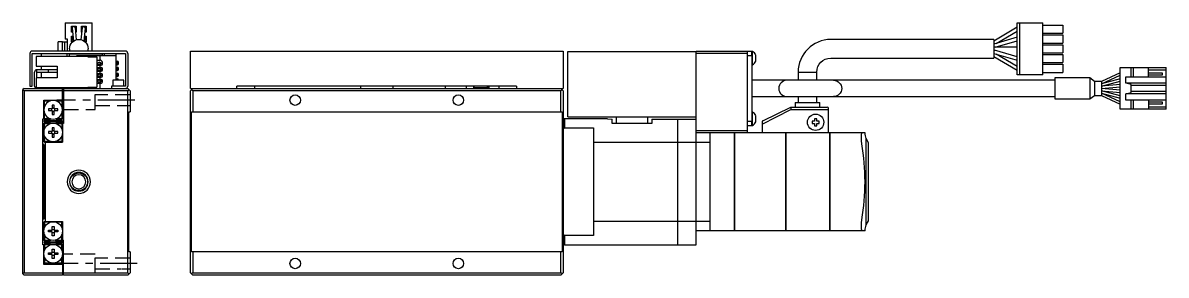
# Model space of a CAD drawing. Extents: x 0 to 1007, y -8 to 374.
# Drawn here: x 516.7 to 1007.3, y 157 to 265.1 of the extents above; entities that cross this region are included whole.
import ezdxf

# ---------------------------------------------------------------- set-up
doc = ezdxf.new("R2010")
doc.units = 0
doc.header["$LTSCALE"] = 0.5
doc.linetypes.add('CENTER', pattern=[50.8, 31.75, -6.35, 6.35, -6.35])
doc.linetypes.add('DASHED', pattern=[19.05, 12.7, -6.35])
for name, color, linetype in [('MSM_CENTER', 1, 'CENTER'), ('MSM_CONTINUOUS', 7, 'CONTINUOUS'), ('MSM_DASHED', 4, 'DASHED')]:
    doc.layers.add(name, color=color, linetype=linetype)

msp = doc.modelspace()

# ---------------------------------------------------------------- linework, layer by layer
at = {"layer": 'MSM_CENTER'}
for p, q in [((564.75, 232.04), (531.25, 232.04)), ((565.82, 162.04), (531.05, 162.04))]:
    msp.add_line(p, q, dxfattribs=at)
at = {"layer": 'MSM_CONTINUOUS'}
for p, q in [((534.95, 265.14), (546.55, 265.14)), ((534.95, 265.14), (534.95, 258.14)), ((546.55, 253.04), (546.55, 265.14)), ((943.41, 265.14), (954.41, 265.14)), ((943.41, 242.94), (943.41, 265.14)), ((944.41, 265.14), (944.41, 242.94)), ((954.41, 242.94), (954.41, 265.14)), ((537.65, 261.19), (537.65, 263.69)), ((537.65, 263.69), (539.65, 263.69)), ((538.07, 261.19), (537.65, 261.19)), ((537.9, 262.87), (538.46, 257.32)), ((539.81, 257.92), (539.29, 263.01)), ((539.65, 261.19), (539.48, 261.19)), ((539.65, 263.69), (539.65, 261.19)), ((542.2, 263.01), (541.68, 257.92)), ((541.85, 261.19), (541.85, 263.69)), ((541.85, 263.69), (543.85, 263.69)), ((542.02, 261.19), (541.85, 261.19)), ((543.03, 257.32), (543.59, 262.87)), ((543.85, 261.19), (543.42, 261.19)), ((543.85, 263.69), (543.85, 261.19)), ((943.41, 263.25), (933.41, 257.35)), ((934.41, 256.31), (943.41, 261.62)), ((954.41, 264.19), (963.01, 264.19)), ((954.41, 260.69), (963.01, 260.69)), ((963.01, 264.19), (963.01, 260.69)), ((533.75, 257.04), (531.95, 257.04)), ((531.95, 253.04), (531.95, 257.04)), ((533.75, 253.04), (533.75, 257.04)), ((533.75, 257.04), (535.95, 257.04)), ((534.75, 253.04), (534.75, 257.04)), ((535.95, 258.14), (534.95, 258.14)), ((535.95, 253.04), (535.95, 258.14)), ((537.65, 259.49), (538.24, 259.49)), ((537.65, 256.99), (537.65, 259.49)), ((538.04, 256.99), (537.65, 256.99)), ((537.9, 258.38), (538.16, 257.09)), ((543.25, 259.49), (543.85, 259.49)), ((543.33, 257.09), (543.59, 258.38)), ((543.85, 256.99), (543.45, 256.99)), ((543.85, 259.49), (543.85, 256.99)), ((933.41, 258.04), (863.41, 258.04)), ((943.41, 258.97), (933.41, 256.02)), ((933.41, 258.04), (933.41, 250.04)), ((934.02, 254.74), (943.41, 257.51)), ((954.41, 259.99), (963.01, 259.99)), ((954.41, 256.49), (963.01, 256.49)), ((954.41, 255.79), (963.01, 255.79)), ((963.01, 259.99), (963.01, 256.49)), ((963.01, 255.79), (963.01, 252.29)), ((519.75, 252.04), (519.75, 238.04)), ((560.75, 253.04), (520.75, 253.04)), ((520.75, 252.04), (560.75, 252.04)), ((520.75, 238.04), (520.75, 252.04)), ((522.45, 250.74), (522.45, 246.54)), ((544.65, 250.74), (522.45, 250.74)), ((524.75, 250.74), (524.75, 252.04)), ((535.75, 250.74), (535.75, 251.84)), ((536.75, 254.04), (536.75, 253.04)), ((536.75, 250.74), (536.75, 251.84)), ((536.75, 251.84), (550.75, 251.84)), ((556.75, 251.04), (539.75, 251.04)), ((539.75, 251.04), (539.75, 250.74)), ((544.65, 250.54), (544.65, 250.74)), ((544.65, 250.54), (548.45, 250.54)), ((544.75, 253.04), (544.75, 254.04)), ((546.75, 250.54), (546.75, 251.04)), ((548.45, 250.54), (548.45, 237.54)), ((549.75, 251.04), (549.75, 249.19)), ((550.75, 251.84), (550.75, 251.04)), ((551.75, 251.04), (551.75, 251.84)), ((556.75, 240.64), (556.75, 252.04)), ((560.75, 252.04), (560.75, 238.04)), ((561.75, 252.04), (561.75, 238.04)), ((588.61, 253.04), (748.61, 253.04)), ((588.61, 237.04), (588.61, 253.04)), ((748.61, 253.04), (748.61, 237.04)), ((750.61, 252.84), (805.61, 252.84)), ((750.61, 224.84), (750.61, 252.84)), ((805.61, 170.04), (805.61, 253.04)), ((805.61, 253.04), (829.61, 253.04)), ((827.61, 252.04), (805.61, 252.04)), ((827.61, 253.04), (827.61, 218.04)), ((829.61, 251.04), (827.61, 251.04)), ((829.61, 253.04), (829.61, 221.04)), ((829.61, 251.04), (829.61, 252.89)), ((829.86, 252.89), (829.61, 252.89)), ((829.86, 247.19), (829.86, 252.89)), ((831.26, 248.7), (831.26, 251.37)), ((943.41, 254.74), (933.41, 254.74)), ((933.41, 253.34), (933.55, 253.34)), ((933.41, 252.06), (943.41, 249.11)), ((933.41, 250.72), (943.41, 244.82)), ((943.41, 250.57), (933.61, 253.46)), ((943.41, 246.45), (934.41, 251.76)), ((954.41, 252.29), (963.01, 252.29)), ((954.41, 251.59), (963.01, 251.59)), ((963.01, 251.59), (963.01, 248.09)), ((522.45, 246.54), (531.45, 246.54)), ((524.75, 245.04), (524.75, 246.54)), ((531.45, 246.54), (531.45, 241.54)), ((548.45, 249.19), (549.85, 249.19)), ((548.45, 246.99), (550.35, 246.99)), ((548.45, 245.95), (550.35, 245.95)), ((549.75, 248.23), (549.75, 247.24)), ((549.75, 246.99), (549.75, 245.95)), ((549.75, 245.69), (549.75, 244.7)), ((550.85, 247.49), (550.85, 248.19)), ((550.85, 244.95), (550.85, 245.45)), ((556.75, 248.71), (557.35, 248.71)), ((556.75, 247.21), (557.35, 247.21)), ((556.75, 246.17), (557.35, 246.17)), ((557.85, 247.71), (557.85, 248.21)), ((557.85, 245.17), (557.85, 245.67)), ((829.61, 247.19), (829.86, 247.19)), ((863.41, 250.04), (933.41, 250.04)), ((954.41, 248.09), (963.01, 248.09)), ((954.41, 247.39), (963.01, 247.39)), ((963.01, 247.39), (963.01, 243.89)), ((987.61, 228.09), (987.61, 245.99)), ((987.61, 245.99), (1007.31, 245.99)), ((992.31, 242.04), (992.31, 245.99)), ((993.31, 242.04), (993.31, 245.99)), ((999.81, 242.04), (999.81, 245.99)), ((1007.31, 228.09), (1007.31, 245.99)), ((521.75, 238.04), (521.75, 244.04)), ((522.45, 241.54), (522.45, 237.34)), ((531.45, 241.54), (522.45, 241.54)), ((531.45, 245.04), (522.75, 245.04)), ((522.75, 241.54), (522.75, 245.04)), ((522.75, 244.04), (531.45, 244.04)), ((524.75, 241.54), (524.75, 244.04)), ((527.75, 244.04), (527.75, 245.04)), ((548.45, 244.45), (550.35, 244.45)), ((548.45, 243.41), (550.35, 243.41)), ((548.45, 241.91), (550.35, 241.91)), ((548.45, 240.87), (550.35, 240.87)), ((549.75, 244.45), (549.75, 243.41)), ((549.75, 243.15), (549.75, 242.16)), ((549.75, 241.91), (549.75, 240.87)), ((549.75, 240.61), (549.75, 239.62)), ((550.85, 242.41), (550.85, 242.91)), ((560.1, 240.64), (555.4, 240.64)), ((555.4, 240.64), (555.4, 238.04)), ((556.75, 244.67), (557.35, 244.67)), ((556.75, 243.63), (557.35, 243.63)), ((556.75, 242.13), (557.35, 242.13)), ((556.75, 241.09), (557.35, 241.09)), ((557.21, 240.64), (556.75, 240.83)), ((557.85, 242.63), (557.85, 243.13)), ((560.1, 238.04), (560.1, 240.64)), ((959.61, 240.54), (829.61, 240.54)), ((849.41, 244.04), (857.41, 244.04)), ((849.41, 244.04), (849.41, 240.54)), ((857.41, 240.54), (857.41, 244.04)), ((954.41, 242.94), (943.41, 242.94)), ((954.41, 243.89), (963.01, 243.89)), ((959.61, 241.54), (959.61, 232.54)), ((974.61, 241.54), (959.61, 241.54)), ((974.61, 241.54), (974.61, 232.54)), ((976.61, 240.04), (974.61, 241.54)), ((987.61, 243.77), (979.61, 240.04)), ((979.61, 239.04), (987.61, 242.77)), ((987.61, 241.18), (979.61, 239.04)), ((989.96, 239.29), (989.96, 242.04)), ((989.96, 242.04), (1007.31, 242.04)), ((999.81, 245.04), (1007.31, 245.04)), ((1005.71, 243.64), (999.81, 243.64)), ((999.81, 242.94), (1005.71, 242.94)), ((1005.71, 242.94), (1005.71, 243.64)), ((517.25, 237.04), (516.75, 236.54)), ((516.75, 236.54), (517.25, 236.04)), ((516.75, 157.54), (516.75, 236.54)), ((517.25, 237.04), (533.75, 237.04)), ((533.75, 236.04), (517.25, 236.04)), ((517.25, 236.04), (517.25, 158.04)), ((519.75, 238.04), (520.75, 238.04)), ((544.65, 237.34), (522.45, 237.34)), ((527.75, 237.34), (527.75, 237.04)), ((533.75, 232.04), (533.75, 237.04)), ((534.25, 237.04), (534.25, 222.04)), ((534.25, 237.04), (561.75, 237.04)), ((561.75, 236.04), (534.25, 236.04)), ((535.75, 237.04), (535.75, 237.34)), ((536.75, 237.04), (536.75, 237.34)), ((539.75, 237.34), (539.75, 237.04)), ((544.65, 237.34), (544.65, 237.54)), ((544.65, 237.54), (548.45, 237.54)), ((546.75, 237.04), (546.75, 237.54)), ((548.45, 239.37), (550.35, 239.37)), ((549.75, 239.37), (549.75, 237.04)), ((550.85, 239.87), (550.85, 240.37)), ((554.75, 238.04), (554.75, 237.04)), ((560.75, 238.04), (554.75, 238.04)), ((561.75, 237.04), (562.75, 236.04)), ((562.25, 236.54), (561.75, 236.04)), ((561.75, 158.04), (561.75, 236.04)), ((562.75, 236.04), (562.75, 227.04)), ((588.61, 237.04), (748.61, 237.04)), ((589.61, 237.04), (588.61, 236.04)), ((588.61, 158.04), (588.61, 236.04)), ((589.61, 236.04), (589.11, 236.54)), ((747.61, 236.04), (589.61, 236.04)), ((589.61, 236.04), (589.61, 227.04)), ((608.61, 237.04), (608.61, 238.04)), ((728.61, 238.04), (608.61, 238.04)), ((616.11, 238.04), (616.11, 237.04)), ((661.61, 238.04), (661.61, 237.04)), ((675.61, 237.04), (675.61, 238.04)), ((698.11, 237.04), (698.11, 238.04)), ((707.11, 237.04), (707.11, 238.04)), ((710.11, 238.04), (710.11, 237.04)), ((716.71, 237.34), (710.11, 237.34)), ((710.41, 237.34), (710.41, 238.04)), ((716.01, 238.04), (716.01, 237.54)), ((716.01, 237.54), (716.71, 237.54)), ((716.71, 238.04), (716.71, 237.34)), ((721.11, 237.04), (721.11, 238.04)), ((728.61, 238.04), (728.61, 237.04)), ((748.61, 236.04), (747.61, 237.04)), ((748.11, 236.54), (747.61, 236.04)), ((747.61, 227.04), (747.61, 236.04)), ((748.61, 236.04), (748.61, 158.04)), ((976.61, 240.04), (976.61, 234.04)), ((979.61, 240.04), (976.61, 240.04)), ((979.61, 238.04), (987.61, 240.18)), ((979.61, 240.04), (979.61, 234.04)), ((987.61, 238.74), (979.61, 238.04)), ((979.61, 237.04), (987.61, 237.74)), ((987.61, 236.34), (979.61, 237.04)), ((979.61, 236.04), (987.61, 235.34)), ((987.61, 233.89), (979.61, 236.04)), ((992.31, 238.79), (989.96, 239.29)), ((1007.31, 239.29), (989.96, 239.29)), ((992.31, 235.29), (992.31, 238.79)), ((1007.31, 238.29), (992.31, 238.29)), ((1007.31, 235.79), (992.31, 235.79)), ((525.75, 232.04), (533.75, 232.04)), ((525.75, 224.04), (525.75, 232.04)), ((525.9, 231.89), (525.75, 231.74)), ((525.9, 231.89), (526.05, 232.04)), ((526.05, 231.74), (525.9, 231.89)), ((526.05, 229.41), (526.05, 231.74)), ((526.05, 231.74), (528.66, 231.74)), ((530.83, 231.74), (533.45, 231.74)), ((533.45, 232.04), (533.6, 231.89)), ((533.6, 231.89), (533.45, 231.74)), ((533.45, 231.74), (533.45, 229.41)), ((533.75, 231.74), (533.6, 231.89)), ((533.75, 224.04), (533.75, 231.74)), ((829.61, 233.54), (959.61, 233.54)), ((848.16, 231.04), (858.66, 231.04)), ((848.16, 231.04), (848.16, 229.04)), ((849.41, 233.54), (849.41, 231.04)), ((857.41, 231.04), (857.41, 233.54)), ((858.66, 229.04), (858.66, 231.04)), ((959.61, 232.54), (974.61, 232.54)), ((974.61, 232.54), (976.61, 234.04)), ((976.61, 234.04), (979.61, 234.04)), ((987.61, 231.31), (979.61, 235.04)), ((979.61, 235.04), (987.61, 232.89)), ((979.61, 234.04), (987.61, 230.31)), ((989.96, 234.79), (992.31, 235.29)), ((1007.31, 234.79), (989.96, 234.79)), ((989.96, 232.04), (989.96, 234.79)), ((1007.31, 232.04), (989.96, 232.04)), ((992.31, 228.09), (992.31, 232.04)), ((993.31, 228.09), (993.31, 232.04)), ((999.81, 232.04), (999.81, 228.09)), ((1005.71, 231.14), (999.81, 231.14)), ((1005.71, 230.44), (1005.71, 231.14)), ((526.05, 224.04), (526.05, 226.37)), ((529.39, 228.25), (527.71, 228.25)), ((527.71, 228.25), (527.71, 227.53)), ((527.71, 227.53), (529.39, 227.53)), ((529.06, 228.25), (529.06, 227.53)), ((530.11, 229.92), (529.39, 229.92)), ((529.39, 229.92), (529.39, 228.25)), ((530.11, 228.57), (529.39, 228.57)), ((529.39, 227.53), (529.39, 225.85)), ((529.39, 227.2), (530.11, 227.2)), ((529.39, 225.85), (530.11, 225.85)), ((530.11, 228.25), (530.11, 229.92)), ((531.78, 228.25), (530.11, 228.25)), ((530.11, 225.85), (530.11, 227.53)), ((530.11, 227.53), (531.78, 227.53)), ((530.43, 227.53), (530.43, 228.25)), ((531.78, 227.53), (531.78, 228.25)), ((533.45, 226.37), (533.45, 224.04)), ((562.25, 227.04), (562.75, 227.04)), ((562.25, 167.04), (562.25, 227.04)), ((589.11, 167.04), (589.11, 227.04)), ((589.11, 227.04), (748.11, 227.04)), ((748.11, 227.04), (748.11, 167.04)), ((829.86, 226.89), (829.61, 226.89)), ((829.86, 221.19), (829.86, 226.89)), ((833.91, 221.73), (846.21, 227.95)), ((834.19, 223.13), (846.21, 229.04)), ((846.21, 229.04), (846.21, 227.95)), ((846.21, 229.04), (861.91, 229.04)), ((846.21, 227.95), (862.41, 227.95)), ((862.41, 218.04), (862.41, 228.54)), ((1007.31, 228.09), (987.61, 228.09)), ((999.81, 230.44), (1005.71, 230.44)), ((1007.31, 229.04), (999.81, 229.04)), ((525.25, 224.04), (525.75, 224.04)), ((525.25, 170.04), (525.25, 224.04)), ((525.75, 224.04), (525.9, 223.89)), ((526.05, 222.34), (525.75, 222.04)), ((525.75, 222.04), (525.75, 214.34)), ((525.9, 223.89), (526.05, 224.04)), ((526.05, 223.74), (525.9, 223.89)), ((526.05, 222.04), (525.9, 222.19)), ((525.95, 223.24), (533.55, 223.24)), ((525.95, 222.84), (525.95, 223.24)), ((525.95, 222.84), (533.55, 222.84)), ((528.54, 224.04), (526.05, 224.04)), ((526.05, 223.74), (528.24, 223.74)), ((528.24, 222.34), (526.05, 222.34)), ((526.05, 219.71), (526.05, 222.04)), ((526.05, 222.04), (528.54, 222.04)), ((528.63, 224.04), (527.82, 223.24)), ((527.82, 222.84), (528.63, 222.03)), ((528.69, 224.03), (527.9, 223.24)), ((528.56, 224.06), (528.24, 223.74)), ((528.24, 222.34), (528.54, 222.04)), ((528.54, 222.04), (528.56, 222.01)), ((530.8, 222.04), (531.6, 222.84)), ((531.67, 223.24), (530.86, 224.04)), ((530.86, 222.03), (531.67, 222.84)), ((531.26, 223.74), (530.93, 224.06)), ((530.93, 222.01), (530.96, 222.04)), ((533.45, 224.04), (530.96, 224.04)), ((530.96, 222.04), (531.26, 222.34)), ((530.96, 222.04), (533.45, 222.04)), ((531.26, 223.74), (533.45, 223.74)), ((533.45, 222.34), (531.26, 222.34)), ((533.45, 224.04), (533.6, 223.89)), ((533.75, 224.04), (533.45, 223.74)), ((533.45, 222.34), (533.6, 222.19)), ((533.6, 222.19), (533.45, 222.04)), ((533.45, 222.04), (533.45, 219.71)), ((533.55, 223.24), (533.55, 222.84)), ((533.75, 222.04), (533.6, 222.19)), ((533.75, 222.04), (533.75, 214.04)), ((534.25, 222.04), (533.75, 222.04)), ((749.11, 224.04), (748.61, 223.54)), ((749.11, 224.04), (749.11, 220.12)), ((767.62, 224.04), (749.11, 224.04)), ((750.61, 224.84), (805.61, 224.84)), ((767.61, 224.04), (769.61, 223.85)), ((769.61, 222.04), (769.61, 223.85)), ((786.61, 222.04), (769.61, 222.04)), ((771.41, 222.04), (771.41, 224.84)), ((784.81, 224.84), (784.81, 222.04)), ((786.61, 223.81), (786.61, 222.04)), ((786.61, 223.81), (797.61, 223.81)), ((797.61, 223.92), (797.61, 170.04)), ((797.61, 223.92), (805.61, 223.92)), ((827.61, 223.04), (829.61, 223.04)), ((829.61, 221.04), (827.61, 221.04)), ((829.61, 221.19), (829.61, 223.04)), ((829.61, 221.19), (829.86, 221.19)), ((831.26, 222.7), (831.26, 225.37)), ((833.91, 222.68), (833.91, 218.04)), ((856.41, 223.04), (855.41, 223.04)), ((855.41, 223.04), (855.41, 222.04)), ((855.41, 222.04), (856.41, 222.04)), ((857.41, 224.04), (856.41, 224.04)), ((856.41, 224.04), (856.41, 223.04)), ((856.41, 222.04), (856.41, 221.04)), ((856.41, 221.04), (857.41, 221.04)), ((857.41, 223.04), (857.41, 224.04)), ((858.41, 223.04), (857.41, 223.04)), ((857.41, 221.04), (857.41, 222.04)), ((857.41, 222.04), (858.41, 222.04)), ((858.41, 222.04), (858.41, 223.04)), ((526.05, 214.34), (526.05, 216.67)), ((529.39, 218.55), (527.71, 218.55)), ((527.71, 218.55), (527.71, 217.83)), ((527.71, 217.83), (529.39, 217.83)), ((529.06, 218.55), (529.06, 217.83)), ((530.11, 220.22), (529.39, 220.22)), ((529.39, 220.22), (529.39, 218.55)), ((530.11, 218.87), (529.39, 218.87)), ((529.39, 217.83), (529.39, 216.15)), ((529.39, 217.5), (530.11, 217.5)), ((529.39, 216.15), (530.11, 216.15)), ((530.11, 218.55), (530.11, 220.22)), ((531.78, 218.55), (530.11, 218.55)), ((530.11, 216.15), (530.11, 217.83)), ((530.11, 217.83), (531.78, 217.83)), ((530.43, 217.83), (530.43, 218.55)), ((531.78, 217.83), (531.78, 218.55)), ((533.45, 216.67), (533.45, 214.34)), ((749.11, 220.12), (748.61, 219.54)), ((749.11, 220.12), (761.61, 220.12)), ((761.61, 220.12), (761.61, 173.95)), ((805.61, 219.04), (827.61, 219.04)), ((862.91, 218.04), (805.61, 218.04)), ((811.61, 176.04), (811.61, 218.04)), ((822.01, 218.04), (822.01, 176.04)), ((822.06, 217.99), (822.01, 217.99)), ((822.06, 218.04), (822.06, 176.04)), ((844.01, 218.04), (844.01, 176.04)), ((844.06, 217.99), (844.01, 217.99)), ((844.06, 218.04), (844.06, 176.04)), ((862.91, 218.04), (862.91, 176.04)), ((862.96, 217.99), (862.91, 217.99)), ((862.96, 218.04), (862.96, 176.04)), ((878.11, 218.04), (862.96, 218.04)), ((876.62, 214.58), (876.62, 217.56)), ((525.75, 213.04), (525.25, 213.04)), ((526.05, 214.04), (525.75, 214.34)), ((525.75, 213.04), (525.75, 181.04)), ((525.9, 214.19), (526.05, 214.34)), ((528.66, 214.34), (526.05, 214.34)), ((526.05, 214.04), (533.75, 214.04)), ((526.25, 214.04), (526.25, 180.04)), ((533.45, 214.34), (530.83, 214.34)), ((533.45, 214.34), (533.6, 214.19)), ((533.6, 214.19), (533.45, 214.04)), ((533.6, 214.19), (533.75, 214.34)), ((761.61, 214.01), (811.61, 214.01)), ((876.75, 213.28), (876.62, 214.58)), ((878.61, 178.55), (878.61, 215.52)), ((879.61, 213.79), (878.61, 215.52)), ((879.61, 180.29), (879.61, 213.79)), ((525.75, 210.04), (526.25, 210.04)), ((526.25, 207.04), (525.75, 207.04)), ((525.75, 187.04), (526.25, 187.04)), ((526.25, 184.04), (525.75, 184.04)), ((525.75, 181.04), (525.25, 181.04)), ((525.75, 179.74), (525.9, 179.89)), ((525.75, 172.04), (525.75, 179.74)), ((526.05, 180.04), (525.9, 179.89)), ((525.9, 179.89), (526.05, 179.74)), ((526.05, 180.04), (533.75, 180.04)), ((526.05, 179.74), (526.05, 177.41)), ((528.66, 179.74), (526.05, 179.74)), ((529.39, 177.92), (530.11, 177.92)), ((529.39, 176.25), (529.39, 177.92)), ((530.11, 177.92), (530.11, 176.25)), ((533.45, 179.74), (530.83, 179.74)), ((533.6, 179.89), (533.45, 180.04)), ((533.45, 179.74), (533.6, 179.89)), ((533.45, 177.41), (533.45, 179.74)), ((533.6, 179.89), (533.75, 179.74)), ((533.75, 180.04), (533.75, 172.04)), ((811.61, 180.07), (761.61, 180.07)), ((876.62, 179.49), (876.75, 180.79)), ((876.62, 176.52), (876.62, 179.49)), ((878.61, 178.55), (879.61, 180.29)), ((525.9, 171.89), (525.75, 172.04)), ((526.05, 172.04), (525.9, 171.89)), ((525.9, 171.89), (526.05, 171.74)), ((526.05, 174.37), (526.05, 172.04)), ((526.05, 172.04), (528.54, 172.04)), ((528.24, 171.74), (526.05, 171.74)), ((527.71, 176.25), (529.39, 176.25)), ((527.71, 175.53), (527.71, 176.25)), ((529.39, 175.53), (527.71, 175.53)), ((528.63, 172.04), (527.82, 171.24)), ((528.24, 171.74), (528.54, 172.04)), ((528.54, 172.04), (528.56, 172.06)), ((529.06, 175.53), (529.06, 176.25)), ((529.39, 176.57), (530.11, 176.57)), ((529.39, 173.85), (529.39, 175.53)), ((530.11, 175.2), (529.39, 175.2)), ((530.11, 173.85), (529.39, 173.85)), ((530.11, 176.25), (531.78, 176.25)), ((530.11, 175.53), (530.11, 173.85)), ((531.78, 175.53), (530.11, 175.53)), ((530.43, 176.25), (530.43, 175.53)), ((530.8, 172.03), (531.6, 171.24)), ((531.67, 171.24), (530.86, 172.04)), ((530.93, 172.06), (530.96, 172.04)), ((530.96, 172.04), (531.26, 171.74)), ((530.96, 172.04), (533.45, 172.04)), ((533.45, 171.74), (531.26, 171.74)), ((531.78, 176.25), (531.78, 175.53)), ((533.45, 172.04), (533.45, 174.37)), ((533.6, 171.89), (533.45, 172.04)), ((533.45, 171.74), (533.75, 172.04)), ((533.75, 172.04), (534.25, 172.04)), ((534.25, 157.04), (534.25, 172.04)), ((748.61, 174.54), (749.11, 173.95)), ((749.11, 173.95), (749.11, 170.04)), ((761.61, 173.95), (749.11, 173.95)), ((822.01, 176.04), (805.61, 176.04)), ((822.06, 176.09), (822.01, 176.09)), ((844.01, 176.04), (822.06, 176.04)), ((844.06, 176.09), (844.01, 176.09)), ((862.91, 176.04), (844.06, 176.04)), ((862.96, 176.09), (862.91, 176.09)), ((878.11, 176.04), (862.96, 176.04)), ((525.75, 170.04), (525.25, 170.04)), ((525.75, 170.04), (526.05, 170.34)), ((525.75, 161.54), (525.75, 170.04)), ((525.9, 170.19), (526.05, 170.04)), ((525.95, 171.24), (533.55, 171.24)), ((525.95, 171.24), (525.95, 170.84)), ((525.95, 170.84), (533.55, 170.84)), ((526.05, 170.34), (528.24, 170.34)), ((526.05, 170.04), (526.05, 167.71)), ((528.54, 170.04), (526.05, 170.04)), ((527.82, 170.84), (528.63, 170.03)), ((528.69, 170.04), (527.9, 170.84)), ((528.54, 170.04), (528.24, 170.34)), ((528.56, 170.01), (528.54, 170.04)), ((529.39, 168.22), (530.11, 168.22)), ((529.39, 166.55), (529.39, 168.22)), ((529.39, 166.87), (530.11, 166.87)), ((530.11, 168.22), (530.11, 166.55)), ((530.86, 170.03), (531.67, 170.84)), ((531.26, 170.34), (530.93, 170.01)), ((533.45, 170.04), (530.96, 170.04)), ((531.26, 170.34), (533.45, 170.34)), ((533.6, 170.19), (533.45, 170.34)), ((533.45, 170.04), (533.6, 170.19)), ((533.45, 167.71), (533.45, 170.04)), ((533.55, 170.84), (533.55, 171.24)), ((533.6, 170.19), (533.75, 170.04)), ((533.75, 170.04), (533.75, 162.34)), ((562.75, 167.04), (562.25, 167.04)), ((562.75, 167.04), (562.75, 158.04)), ((748.11, 167.04), (589.11, 167.04)), ((589.61, 167.04), (589.61, 158.04)), ((747.61, 158.04), (747.61, 167.04)), ((748.61, 170.54), (749.11, 170.04)), ((749.11, 170.04), (805.61, 170.04)), ((525.75, 162.34), (526.05, 162.04)), ((526.05, 162.34), (525.9, 162.19)), ((526.05, 164.67), (526.05, 162.34)), ((526.05, 162.34), (528.66, 162.34)), ((533.45, 162.04), (526.05, 162.04)), ((527.71, 166.55), (529.39, 166.55)), ((527.71, 165.83), (527.71, 166.55)), ((529.39, 165.83), (527.71, 165.83)), ((528.75, 162.04), (528.25, 161.54)), ((529.06, 165.83), (529.06, 166.55)), ((529.39, 164.15), (529.39, 165.83)), ((530.11, 165.5), (529.39, 165.5)), ((530.11, 164.15), (529.39, 164.15)), ((530.11, 166.55), (531.78, 166.55)), ((530.11, 165.83), (530.11, 164.15)), ((531.78, 165.83), (530.11, 165.83)), ((530.43, 166.55), (530.43, 165.83)), ((531.25, 161.54), (530.75, 162.04)), ((530.83, 162.34), (533.45, 162.34)), ((531.78, 166.55), (531.78, 165.83)), ((533.45, 162.34), (533.45, 164.67)), ((533.6, 162.19), (533.45, 162.34)), ((533.45, 162.04), (533.6, 162.19)), ((533.75, 162.34), (533.6, 162.19)), ((517.25, 158.04), (516.75, 157.54)), ((516.75, 157.54), (517.25, 157.04)), ((517.25, 158.04), (533.75, 158.04)), ((533.75, 157.04), (517.25, 157.04)), ((533.75, 161.54), (525.75, 161.54)), ((533.75, 161.54), (533.75, 157.04)), ((534.25, 158.04), (561.75, 158.04)), ((561.75, 157.04), (534.25, 157.04)), ((562.75, 158.04), (561.75, 157.04)), ((561.75, 158.04), (562.25, 157.54)), ((588.61, 158.04), (589.61, 157.04)), ((589.61, 158.04), (589.11, 157.54)), ((589.61, 158.04), (747.61, 158.04)), ((747.61, 157.04), (589.61, 157.04)), ((748.11, 157.54), (747.61, 158.04)), ((747.61, 157.04), (748.61, 158.04))]:
    msp.add_line(p, q, dxfattribs=at)
at = {"layer": 'MSM_CONTINUOUS', "extrusion": (0, 0, -1)}
for centre, radius in [((-529.75, 227.89), 4), ((-540.75, 197.04), 5), ((-540.75, 197.04), 4), ((-540.75, 197.04), 3)]:
    msp.add_circle(centre, radius, dxfattribs=at)
at = {"layer": 'MSM_CONTINUOUS'}
for centre, radius in [((633.61, 232.04), 2.25), ((703.61, 232.04), 2.25), ((856.91, 222.54), 3.5), ((529.75, 218.19), 4), ((540.75, 197.04), 3.8), ((529.75, 175.89), 4), ((529.75, 166.19), 4), ((633.61, 162.04), 2.25), ((703.61, 162.04), 2.25)]:
    msp.add_circle(centre, radius, dxfattribs=at)
for centre, radius, start, end in [((538.61, 262.84), 0.708, 14.642, 176.9715), ((542.89, 262.84), 0.708, 3.0285, 165.358), ((538.57, 258.5), 0.678, 115.2346, 190.5239), ((542.92, 258.5), 0.678, 349.4761, 64.7654), ((863.41, 244.04), 14, 90, 180), ((520.75, 252.04), 1, 90, 180), ((536.75, 251.84), 1, 168.463, 180), ((550.75, 251.84), 1, 0, 11.537), ((560.75, 252.04), 1, 0, 90), ((828.3, 250.04), 3.25, 24.3004, 61.2734), ((935.74, 252.37), 2.39, 153.032, 166.6606), ((549.34, 247.74), 0.386, 133.9796, 226.0204), ((549.34, 245.2), 0.386, 133.9796, 226.0204), ((549.65, 247.38), 0.858, 47.8059, 132.1941), ((549.65, 248.09), 0.858, 227.8059, 312.1941), ((549.65, 244.84), 0.858, 47.8059, 132.1941), ((549.85, 248.19), 1, 0, 90), ((549.96, 247.74), 0.386, 313.9796, 46.0204), ((549.96, 245.2), 0.386, 313.9796, 46.0204), ((550.35, 247.49), 0.5, 270, 0), ((550.35, 245.45), 0.5, 0, 90), ((556.65, 247.6), 0.858, 47.8059, 83.7077), ((556.65, 248.31), 0.858, 276.2923, 312.1941), ((556.65, 245.08), 0.858, 47.8059, 83.6752), ((556.96, 247.96), 0.386, 313.9796, 46.0204), ((556.96, 245.43), 0.386, 313.9796, 46.0204), ((557.35, 248.21), 0.5, 0, 90), ((557.35, 247.71), 0.5, 270, 0), ((557.35, 245.67), 0.5, 0, 90), ((828.3, 250.04), 3.25, 298.7266, 335.6996), ((522.75, 244.04), 1, 90, 180), ((549.34, 242.66), 0.386, 133.9796, 226.0204), ((549.34, 240.12), 0.386, 133.9796, 226.0204), ((549.65, 245.55), 0.858, 227.8059, 312.1941), ((549.65, 242.3), 0.858, 47.8059, 132.1941), ((549.65, 243.01), 0.858, 227.8059, 312.1941), ((549.65, 239.76), 0.858, 47.8059, 132.1941), ((549.96, 242.66), 0.386, 313.9796, 46.0204), ((549.96, 240.12), 0.386, 313.9796, 46.0204), ((550.35, 244.95), 0.5, 270, 0), ((550.35, 242.91), 0.5, 0, 90), ((550.35, 242.41), 0.5, 270, 0), ((550.35, 240.37), 0.5, 0, 90), ((556.65, 245.79), 0.858, 276.3248, 312.1941), ((556.65, 242.52), 0.858, 47.8059, 83.7012), ((556.65, 243.24), 0.858, 276.2988, 312.1941), ((556.96, 242.88), 0.386, 313.9796, 46.0204), ((557.35, 245.17), 0.5, 270, 0), ((557.35, 243.13), 0.5, 0, 90), ((557.35, 242.63), 0.5, 270, 0), ((557.35, 240.59), 0.5, 5.7399, 90), ((844.61, 237.04), 3.5, 90, 270), ((522.75, 238.04), 1, 180, 270), ((549.65, 240.47), 0.858, 227.8059, 312.1941), ((550.35, 239.87), 0.5, 270, 0), ((560.75, 238.04), 1, 270, 0), ((828.3, 224.04), 3.25, 24.3004, 61.2734), ((861.91, 228.54), 0.501, 0.0806, 89.9198), ((540.75, 197.04), 26.5, 104.1986, 107.3084), ((828.3, 224.04), 3.25, 298.7266, 335.6996), ((834.42, 222.68), 0.502, 116.3459, 179.8341), ((877.83, 217.61), 1.21, 162.6504, 182.6633), ((876.77, 217.94), 0.0938, 101.2705, 161.8871), ((780.34, 197.04), 100, 10.6514, 12.1224), ((780.34, 197.04), 97.77, 350.4338, 9.5662), ((780.34, 197.04), 100, 347.8776, 349.3486), ((540.75, 197.04), 26.5, 252.6916, 255.8014), ((877.83, 176.46), 1.21, 177.3367, 197.3496), ((876.77, 176.13), 0.0938, 198.1129, 258.7295)]:
    msp.add_arc(centre, radius, start, end, dxfattribs=at)
at = {"layer": 'MSM_CONTINUOUS', "extrusion": (0, 0, -1)}
for centre, radius, start, end in [((-540.75, 254.04), 4, 0, 180), ((-863.41, 244.04), 6, 0, 90), ((-864.61, 237.04), 3.5, 90, 270), ((-540.75, 235.54), 2.5, 36.8699, 46.0545), ((-540.75, 197.04), 27, 69.0145, 69.3383), ((-540.75, 197.04), 27, 69.5598, 72.8538), ((-540.75, 197.04), 27, 74.534, 76.0697), ((-540.75, 197.04), 27, 54.9652, 56.251), ((-540.75, 197.04), 27, 303.749, 305.0348), ((-540.75, 197.04), 27, 290.6617, 290.9855), ((-540.75, 197.04), 27, 287.1462, 290.4402), ((-540.75, 197.04), 27, 283.9303, 285.466)]:
    msp.add_arc(centre, radius, start, end, dxfattribs=at)
at = {"layer": 'MSM_DASHED'}
for p, q in [((547.75, 228.04), (547.75, 236.04)), ((562.75, 234.29), (547.75, 234.29)), ((534.25, 228.04), (547.75, 228.04)), ((547.75, 229.79), (562.75, 229.79)), ((547.75, 166.04), (534.25, 166.04)), ((547.75, 158.04), (547.75, 166.04)), ((562.75, 164.29), (547.75, 164.29)), ((547.75, 159.79), (558.82, 159.79)), ((559.05, 159.79), (562.75, 159.79))]:
    msp.add_line(p, q, dxfattribs=at)

doc.saveas('drawing.dxf')
